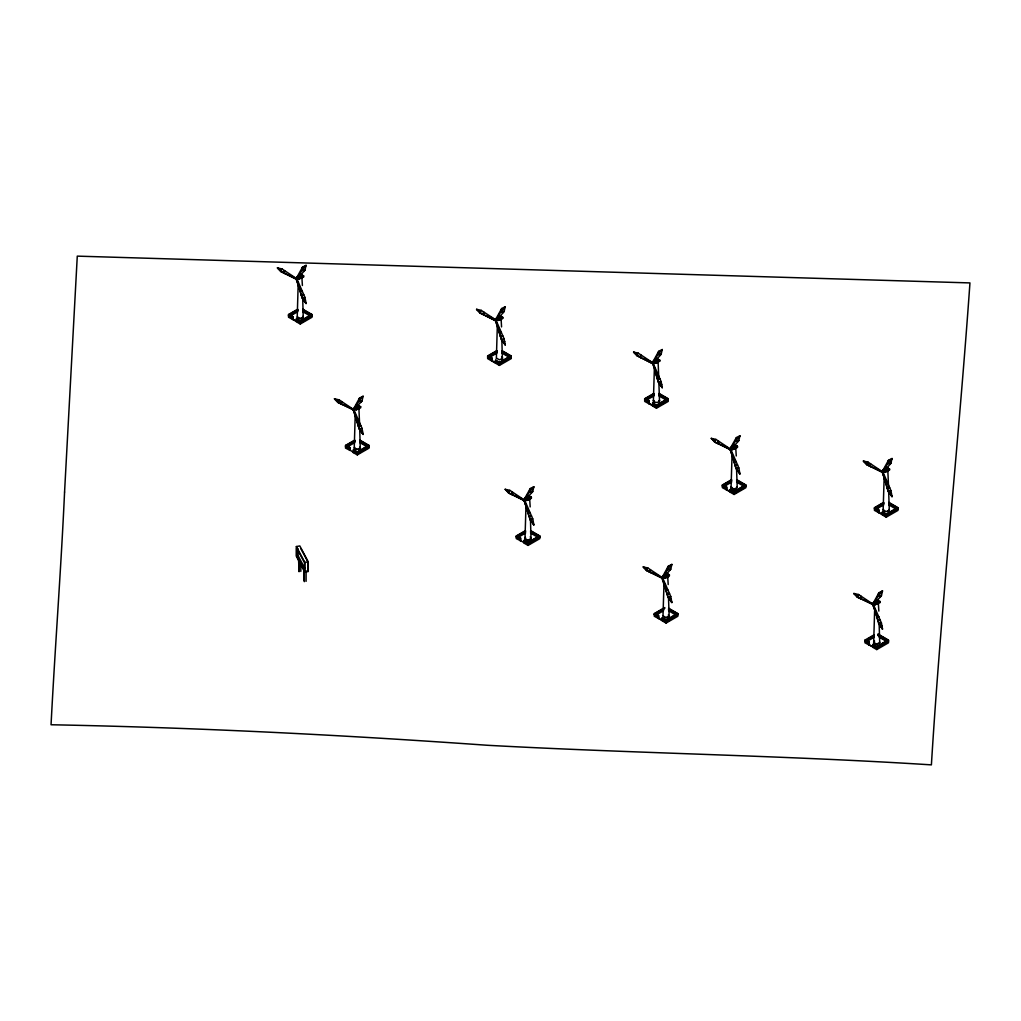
<?xml version="1.0" encoding="UTF-8"?>
<svg xmlns="http://www.w3.org/2000/svg" width="1021" height="1021" viewBox="0 0 1021 1021"><rect width="100%" height="100%" fill="white"/><g stroke="black" fill="none" stroke-linecap="round" stroke-linejoin="round"><path stroke-width="1.5" d="M298.145 285.51L297.213 317.212M355.18 416.402L354.236 448.104M497.304 326.911L496.359 358.613M525.943 506.914L524.998 538.616M654.333 369.704L653.389 400.832L655.661 402.542L658.609 402.083L659.515 400.832L658.851 381.867M663.956 584.561L663.012 615.689L665.284 617.399L668.245 616.939L669.138 615.689L668.474 596.711M732.019 455.966L731.074 487.094L733.346 488.804L735.669 488.625L737.2 487.094L736.588 469.698M874.614 611.081L873.67 642.783M884.109 478.67L883.165 509.798L885.437 511.508L887.76 511.33L889.291 509.798L888.627 490.833M301.884 268.281L301.769 270.361L304.143 271.088M358.907 399.16L358.805 401.253L361.179 401.98M501.043 309.669L500.928 311.762L503.302 312.49M529.669 489.672L529.567 491.752L531.928 492.479M658.06 352.462L657.958 354.542L660.319 355.27M667.683 567.319L667.581 569.399L669.955 570.126M735.745 438.724L735.643 440.804L738.004 441.531M878.341 593.839L878.239 595.919L880.6 596.647M887.836 461.428L887.734 463.508L890.095 464.236M296.664 278.35L304.947 297.43L306.045 303.531L302.318 298.362L296.754 279.588L304.947 270.182L306.045 265.358L302.497 267.145L302.318 269.48L296.843 279.397M353.24 410.123L361.983 401.074L363.08 396.25L359.532 398.037L359.341 400.372L353.789 409.472L354.287 410.187L354.287 409.179C354.504 406.69 353.062 409.983 354.491 408.655L354.963 407.379M501.656 308.546L501.464 310.882L495.912 319.981L504.106 338.832L505.204 344.932L501.464 339.763L495.912 320.977L504.106 311.584L505.204 306.759L501.656 308.546L495.53 319.701L481.223 310.371L476.577 309.312L479.806 312.809L495.632 320.785L496.614 319.165M530.295 488.536L530.103 490.871L524.552 499.971L532.745 518.834L533.843 524.934L530.103 519.753L524.411 500.89L532.745 491.586L533.843 486.749L530.295 488.536L523.799 500.048L529.018 512.504L530.001 512.516L528.099 512.427M653.019 363.425L661.123 354.364L662.221 349.539L658.685 351.326L658.494 353.662L652.93 362.761L661.123 381.624L662.221 387.712L658.494 382.543L653.07 363.502M664.135 578.001C663.484 576.559 666.522 579.583 669.368 575.997L669.368 574.887L665.756 576.508L663.739 575.346L662.463 577.49L670.759 596.481L671.856 602.569L668.117 597.4L662.565 578.626L670.759 569.22L671.856 564.396L668.308 566.183L668.117 568.518L663.114 577.656M736.371 437.588L736.179 439.923L730.628 449.023L738.821 467.886L739.919 473.974L736.179 468.805L730.628 450.031L738.821 440.625L739.919 435.801L736.371 437.588L729.875 449.087L735.094 461.556L736.077 461.569L734.176 461.479M883.305 471.996L882.667 471.421L890.912 490.591L892.009 496.678L888.27 491.509L882.718 472.736L890.912 463.33L892.009 458.506L888.461 460.292L888.27 462.628L882.667 471.83L883.216 472.442L882.833 471.166M875.546 600.833L872.61 603.883L872.968 605.083L881.417 595.741L882.514 590.917L878.966 592.703L878.775 595.039L873.223 604.138L881.417 623.001L882.514 629.089L878.775 623.92L873.159 603.832M300.314 291.036L302.216 291.125L301.221 291.1L296.001 278.644L299.855 274.177M301.463 294.507L301.374 295.324L303.709 294.584L302.548 294.52M358.499 425.387L358.409 426.204L360.745 425.476L359.583 425.412M499.473 332.438L501.375 332.514L500.379 332.501M500.622 335.896L500.532 336.713L502.868 335.986L501.707 335.922M657.639 378.689L657.55 379.506L659.885 378.765L658.736 378.714M666.126 590.074L668.028 590.164L667.032 590.138M667.275 593.546L667.185 594.362L669.521 593.622L668.359 593.558M735.324 464.951L735.248 465.767L737.583 465.027L736.422 464.976M887.415 487.655L887.338 488.472L889.674 487.732L888.512 487.681M876.771 616.595L878.673 616.684L876.771 616.595L878.966 623.218L882.514 629.089L881.659 626.907M496.487 320.339L496.015 318.578C498.159 316.676 500.009 321.117 502.715 317.25L502.715 318.361C499.869 321.947 496.831 318.922 497.482 320.364M525.126 500.341L524.552 499.626L525.088 500.418M873.121 604.011L873.363 604.636M353.075 409.715L354.019 409.957L361.983 428.322L363.08 434.423L359.341 429.254L353.789 410.468L354.338 409.51M353.917 410.2L353.138 409.549M496.155 320.632L496.64 320.173C495.517 317.901 495.925 322.93 495.415 319.688M524.373 500.839L524.118 499.805L524.615 500.749M652.215 362.889L655.252 359.456M652.853 362.902L652.789 363.68M661.914 577.554L662.425 578.537L662.348 577.529M730.691 449.802L731.317 448.219M730.755 449.763L730.742 448.461L731.125 449.738L730.079 449.674M882.335 472.455L882.106 471.472L885.82 467.324M872.496 604.266L873.312 604.802M297.622 316.331L297.622 318.105L297.315 317.11M356.214 406.843L357.873 407.57L357.873 406.447M354.657 447.224L354.351 448.564M359.698 428.565L360.26 448.002L357.299 449.304L354.351 448.002M501.822 339.074L502.383 358.511L499.422 359.813L496.474 358.154M525.407 537.161L525.407 539.496L525.1 538.501M530.461 519.076L531.022 539.075M653.389 400.832L653.797 400.513M663.012 615.689L663.127 616.71M731.074 487.094L731.483 486.775M885.143 469.098C884.965 470.694 888.64 469.634 886.79 468.703M883.165 509.798L883.573 509.479M874.563 640.958L873.772 643.243M879.183 624.814L879.694 642.668L876.733 643.983L873.772 642.668M353.406 410.314L359.341 429.254L361.983 428.322M495.53 320.824L501.464 339.763L504.106 338.832M503.43 341.997L504.604 341.601L503.43 341.997L505.204 344.932L503.927 341.652M529.593 516.945L530.103 519.753L532.745 518.834L531.52 518.936M657.409 375.281L656.426 375.843L658.392 375.307L657.409 375.281L652.508 362.595L658.494 382.543L661.123 381.624L659.898 381.726M660.459 384.777L661.621 384.394L660.459 384.777L662.221 387.712L660.957 384.432M670.759 596.481L668.117 597.4L661.812 577.682L665.666 573.215M886.062 481.376L882.476 472.634L888.27 491.509L890.912 490.591M353.304 410.085L356.112 406.167M524.284 499.754L525.049 500.698L523.901 499.907M652.674 362.544L653.427 362.481L653.185 363.412M872.968 603.922L873.721 604.853L872.827 604.024M296.371 278.299L302.497 267.145M353.406 409.191L359.532 398.037M652.547 362.481L658.685 351.326M662.182 577.337L668.308 566.183M882.335 471.447L888.461 460.292M872.84 603.858L878.966 592.703M283.493 272.684L284.617 270.667L284.68 272.109M340.529 403.576L341.652 401.559L341.703 403.001M482.652 314.085L483.775 312.069L483.877 314.94L482.639 314.226M511.291 494.075L512.414 492.058L512.516 494.943L511.279 494.228M639.669 356.865L640.792 354.849L640.907 357.72L639.657 357.005M717.367 443.127L718.49 441.11L718.542 442.552M649.305 571.722L650.428 569.705L650.53 572.577L649.292 571.862M869.458 465.831L870.581 463.815L870.632 465.257M859.963 598.242L861.086 596.226L861.188 599.097L859.95 598.383M296.154 278.325L282.064 268.97L280.647 271.407L296.473 279.384M353.177 409.204L339.1 399.862L337.683 402.3L353.177 409.817M481.223 310.371L479.806 312.809L495.287 320.505M523.939 499.716L509.849 490.361L508.445 492.811L523.939 500.532M652.33 362.506L638.24 353.151L636.836 355.602L652.93 363.77M730.015 448.768L715.925 439.413L714.521 441.863L730.015 449.585M661.953 577.363L647.876 568.008L646.459 570.458L661.953 578.18M882.106 471.472L868.029 462.117L866.612 464.568L882.106 472.289M339.1 399.862L334.454 398.803L337.683 402.3L353.138 409.408M715.925 439.413L711.28 438.366L714.521 441.863L729.875 449.087L732.95 445.718M872.61 603.883L858.521 594.528L853.875 593.482L857.117 596.979L872.636 604.036M304.5 267.566L306.045 265.358L302.318 269.48L304.947 270.182M498.235 316.676L495.53 319.701M503.659 308.955L505.204 306.759L501.464 310.882L504.106 311.584M527.64 495.568L524.169 499.69M532.286 488.957L533.843 486.749L530.103 490.871L532.745 491.586M738.362 438.009L739.919 435.801L736.179 439.923L738.821 440.625M670.312 566.604L671.856 564.396L668.117 568.518L670.759 569.22M890.465 460.713L892.009 458.506L888.27 462.628L890.912 463.33M880.957 593.124L882.514 590.917L878.775 595.039L881.417 595.741M297.622 317.531L300.276 318.412L303.224 317.11L302.726 299.255M525.407 538.935C526.925 540.977 533.128 539.318 530.231 536.791M363.08 396.25L359.341 400.372L361.983 401.074M662.221 349.539L658.494 353.662L661.123 354.364M354.274 409.395C352.245 409.676 355.755 407.685 355.767 410.097L360.592 407.851L360.592 406.741L357.771 405.107M496.921 319.062L497.304 319.879M731.623 448.117L732.593 449.648L737.43 447.402L737.43 446.292L734.61 444.671M883.714 470.821L884.314 471.562L883.714 471.217M498.631 317.059C497.227 318.973 502.46 317.837 499.716 316.893M655.648 359.839C654.206 361.511 659.119 360.987 657.014 359.737M654.767 363.004L653.032 362.302L654.104 360.502L656.12 361.664L659.732 360.03L659.732 361.14C654.716 365.237 653.631 360.413 654.499 363.157M528.533 496.729L528.533 495.619L531.354 497.24L531.354 498.35L526.517 500.596C526.874 498.299 525.113 501.592 524.641 498.58L527.589 496.321M730.742 449.393L730.717 447.632L731.789 446.764L733.805 447.925L737.43 446.292M882.808 470.336L884.556 471.026L884.556 471.97L882.808 471.268L883.892 469.634M873.312 603.679L874.384 601.867L876.401 603.041M882.067 471.664L882.833 472.098M304.769 300.251L304.181 300.94L305.445 300.2L304.769 300.251L306.045 303.531L303.097 298.63M532.566 521.642L531.967 522.344L533.243 521.603L532.566 521.642L533.843 524.934L530.295 519.051M738.642 470.694L738.043 471.396L739.319 470.655L738.642 470.694L739.919 473.974L736.958 469.086M670.58 599.289L669.993 599.991L671.256 599.238L670.58 599.289L671.856 602.569L668.308 596.698M890.733 493.398L890.146 494.1L891.41 493.36L890.733 493.398L892.009 496.678L888.461 490.807M880.638 626.511L881.914 625.758L881.238 625.809M300.736 275.325L300.736 274.228L303.556 275.849L303.556 276.959L298.732 279.205C299.089 276.908 297.328 280.188 296.856 277.176L297.456 276.831L296.754 278.784M296.856 277.176L297.519 278.197M298.668 276.295L300.276 277.214L301.871 276.295M300.736 274.394L303.556 276.027L298.323 278.031M302.88 309.261L312.03 314.545L312.03 317.212L300.276 324.014L296.269 321.704L296.588 318.846L296.588 321.513L288.509 317.212L288.509 314.545L297.66 309.261M289.134 316.65L289.134 314.545L297.8 309.554M295.043 311.52L288.509 315.298L292.823 317.429L289.134 315.298M297.8 310.295L288.509 315.68L292.823 317.799M289.134 315.68L297.8 310.678M290.372 315.936L297.8 311.647M288.509 314.545L292.823 316.676L292.823 319.343M296.588 319.599L300.276 322.087L312.03 315.298M296.588 319.969L300.276 322.47L312.03 315.68M296.588 318.846L300.276 320.977L311.405 314.545L306.453 318.156M312.03 314.545L300.276 321.334L296.269 319.024M301.501 321.015L303.977 319.586M308.929 318.08L300.276 323.07L296.588 320.951M496.015 318.578L497.75 319.279M496.015 319.522L496.678 319.599L496.614 318.233M497.827 317.697L499.422 318.616L501.03 317.697L501.553 326.911M497.482 319.433L502.715 317.416L499.894 315.617L499.894 316.727L502.715 318.361M354.287 408.311L355.627 408.77M355.704 407.188L357.299 408.106L358.894 407.188M357.771 405.286L360.592 406.907L355.359 408.923M358.894 408.119L357.299 409.217L357.299 408.106M506.85 358.843L510.564 355.946L499.422 362.366L495.747 360.247L495.427 363.093L487.655 358.613L487.655 355.946L496.819 350.662M488.293 358.052L488.293 355.946L496.959 350.943M490.271 355.193L487.655 356.699L491.663 359.009L489.531 357.401L496.959 353.049M492.888 353.674L495.504 352.168M496.959 351.696L487.655 357.069L491.982 359.201M488.293 357.069L496.959 352.079M487.655 355.946L491.982 358.077L491.982 360.745M354.836 441.57L346.17 446.56L346.17 445.437L349.858 447.568L349.858 450.235L345.532 448.104L345.532 445.437L354.683 440.153M346.17 445.437L354.836 440.434M346.846 445.437L354.683 440.906M354.836 441.187L346.17 446.19L349.539 448.5L345.532 446.19M347.408 446.828L354.836 442.54M495.747 361.37L499.422 363.872L511.189 357.069M345.532 445.437L349.858 447.568M349.858 448.691L345.532 446.56M495.427 363.093L499.422 365.403L511.189 358.613L511.189 355.946L499.422 362.736L495.427 360.426M499.422 363.119L504.374 360.273M503.136 362.327L505.612 360.898M359.915 440.153L369.066 445.437L369.066 448.104L357.299 454.894L353.304 452.584L353.623 449.738L357.299 451.856L368.428 445.437L368.428 447.543L363.489 450.401M353.623 450.491L357.299 452.979L369.066 446.19L363.846 443.165M353.623 450.861L357.299 453.362L369.066 446.56L359.775 441.187M353.304 452.584L353.623 449.738M369.066 445.437L357.299 452.226L353.304 449.916M358.537 451.895L368.428 446.19M361.013 451.818L357.299 453.962L353.623 451.844M653.032 361.37L654.767 362.059M654.857 360.477L656.452 361.396L658.047 360.477L658.736 377.298M654.499 362.213L659.732 360.209L656.924 358.409M656.452 362.34L658.047 361.408M658.047 361.587L656.452 362.519L656.452 361.396M659.068 393.442L668.219 398.726L668.219 401.406L656.452 408.196L652.445 405.886L652.764 403.027L652.764 405.707L644.685 401.406L644.685 398.726L653.836 393.442M653.976 394.859L645.323 399.862L645.323 398.726L653.976 393.736M645.987 398.726L653.836 394.195M645.323 399.479L653.976 394.489M646.561 400.117L653.976 395.842M644.685 398.726L648.999 400.857L648.999 403.525M648.999 401.993L644.685 399.862M652.764 403.78L656.452 406.281L668.219 399.479L659.068 394.195M652.764 404.163L656.452 406.652L668.219 399.862M652.764 403.027L656.452 405.158L667.581 398.726L667.581 400.832M668.219 398.726L656.452 405.528L652.445 403.218M660.153 403.767L662.629 402.338M658.928 405.835L656.452 407.264L653.989 405.848M662.629 403.691L666.343 401.547M524.641 498.58L526.389 499.282M524.641 499.511L525.241 498.235M526.466 497.686L528.061 498.618L529.657 497.686L528.061 496.768M528.533 495.798L531.354 497.418L526.121 499.435M528.061 499.55L529.657 498.631M530.18 506.914L529.657 498.81L528.061 499.728L528.061 498.618M516.932 538.041L516.932 535.948L520.621 538.067L520.621 540.747L516.294 538.616L516.294 535.948L525.445 530.665M516.932 535.948L525.585 530.946M520.212 534.43L522.829 532.924M525.585 531.699L516.932 536.689L520.302 539.011L516.294 536.689M516.932 537.072L525.585 532.069M518.17 537.327L525.585 533.051M516.294 535.948L520.621 538.067M520.621 539.203L516.294 537.072M530.678 530.665L539.828 535.948L539.828 538.616L528.061 545.405L524.054 543.095L524.373 540.237L528.061 542.368L539.19 535.948L534.251 539.547M524.373 540.99L528.061 543.491L539.828 536.689L533.294 532.924M539.828 535.948L528.061 542.738L524.054 540.428M539.828 537.072L528.061 543.861L524.054 541.551L524.373 540.237M528.061 544.474L531.775 542.33M730.717 447.632L732.465 448.321L732.197 449.419M730.717 448.564L732.465 449.266M732.465 448.321L737.43 446.471L734.61 444.837M732.542 446.739L734.137 447.657L735.733 446.739M734.137 448.602L735.733 447.67L736.256 455.966M735.733 447.849L734.137 448.781L734.137 447.657M736.754 479.717L745.904 484.988L745.904 487.668L734.137 494.458L730.13 492.148L730.449 489.289L730.449 491.969L722.37 487.668L722.37 484.988L731.521 479.717M723.008 487.094L723.008 484.988L731.661 479.998M726.288 483.482L728.905 481.976M731.661 480.751L723.008 485.741L726.378 488.051L722.37 485.741M723.008 486.124L731.661 481.121M724.246 486.379L731.661 482.103M722.37 484.988L726.697 487.119L726.697 489.786M726.697 488.255L722.37 486.124M730.449 490.042L734.137 492.543L745.904 485.741M730.449 490.425L734.137 492.913L745.904 486.124M730.449 489.289L734.137 491.42L745.266 484.988L745.266 485.741L736.613 480.751M745.904 484.988L734.137 491.79L730.13 489.48M736.613 490.744L741.552 487.885M737.851 491.382L734.137 493.526L730.449 491.395M740.327 489.952L742.79 488.523M662.667 576.227L663.063 578.333L663.267 575.87M663.778 577.414L669.368 575.065L666.547 573.432M666.075 577.184L667.67 576.265L668.206 584.561M666.075 577.363L667.67 576.444A1.595 0.919 0 0 1 666.075 577.363L666.075 576.252L667.67 575.334C664.99 572.513 668.832 576.763 665.284 575.614M886.7 467.376L889.521 468.996L889.521 470.107L884.697 472.353L884.556 471.026M884.633 469.443L886.228 470.362L887.823 469.443M884.288 471.179L889.521 469.175L886.7 467.541M668.117 597.4L669.534 596.583M887.823 470.375L886.228 471.485L886.228 470.362M658.634 618.216L662.399 620.551L654.308 616.25L654.308 613.583L664.773 607.546M654.946 615.689L654.946 613.583L663.612 608.593M658.239 612.077L664.773 608.299M663.612 609.333L654.946 614.336L658.315 616.646L654.308 614.336M654.946 614.719L663.612 609.716M656.184 614.974L663.612 610.686M654.308 613.583L658.634 615.714L658.634 618.381M658.634 616.837L654.308 614.719M668.691 608.299L677.842 613.583L677.842 616.25L666.075 623.052L662.08 620.742L662.08 618.062L666.075 620.015L677.204 613.583L677.204 614.336L668.551 609.333M677.842 613.583L666.075 620.385L662.08 618.062M667.313 620.053L669.789 618.624M672.265 617.195L675.979 615.05L668.551 610.686M677.842 614.719L666.075 621.508L662.08 619.198L662.399 617.884M671.027 619.262L666.075 622.121L662.399 619.989M888.844 502.409L897.995 507.692L897.995 510.372L886.228 517.162L882.233 514.852L882.54 511.993L882.54 514.661L874.461 510.372L874.461 507.692L883.612 502.409M883.752 502.702L875.099 507.692L878.787 509.824L878.787 512.491M875.776 507.692L879.694 505.433M883.752 503.455L875.099 508.445L878.468 510.755L874.461 508.445M875.099 508.828L883.752 503.825M876.337 509.083L883.752 504.808M874.461 507.692L878.787 509.824M878.787 510.959L874.461 508.828M882.54 512.746L886.228 515.248L897.995 508.445M882.54 513.129L886.228 515.618L897.995 508.828M882.54 511.993L886.228 514.125L897.357 507.692L888.704 502.702M897.995 507.692L886.228 514.495L882.233 512.185M887.466 514.163L897.357 508.445L888.704 503.455M874.793 603.59L875.188 604.764L880.025 602.518L880.025 601.407L874.793 603.59L875.188 604.764M875.137 601.854L876.733 602.773L878.328 601.854M874.793 604.534L873.989 603.756M876.733 602.773L876.733 603.896L878.328 602.786M878.034 634.067L888.5 640.103L888.5 642.783L876.733 649.573L872.725 647.263L873.044 644.404L873.044 647.072L864.966 642.783L864.966 640.103L874.116 634.82M874.257 635.866L865.604 640.856L874.257 635.113M874.116 635.573L864.966 640.856L869.292 643.37L864.966 641.239M866.842 640.524L874.257 636.236M866.842 641.494L874.257 637.219M864.966 640.103L869.292 642.235L869.292 644.902M868.973 643.166L866.829 641.571M873.044 645.54L876.733 648.029L888.5 641.239M873.044 644.404L876.733 646.535L887.862 640.103L887.862 642.209M888.5 640.103L876.733 646.906L872.725 644.596M882.923 643.715L887.862 640.856L877.971 635.151M888.5 640.856L876.733 647.659L872.725 645.336L875.508 646.574M879.209 647.212L881.685 645.783M303.556 275.849L299.944 277.648M360.592 406.741L356.98 408.54M525.713 497.712L527.729 498.873L531.354 497.24M889.521 468.996L885.896 470.796M298.106 317.901L300.276 318.986L302.433 317.901M358.09 449.253L359.469 448.793M526.53 539.573L528.852 540.326L530.231 539.292M731.968 488.344L734.137 489.429L736.307 488.344M887.019 511.508L888.398 511.049M663.918 616.939L666.075 618.024L668.245 616.939M874.563 643.46L876.733 644.545L878.264 643.74M296.358 546.554L299.817 545.941L308.265 561.818L308.265 571.518L304.807 572.13L296.358 556.254L296.358 546.554L304.807 562.431L304.807 572.13M296.626 556.011L304.539 570.854L304.539 562.673L296.626 547.818L296.626 556.011L298.119 555.743L304.654 568.033M304.807 562.431L308.265 561.818M303.722 297.545L304.947 297.43L302.318 298.362L296.307 279.333M737.596 467.988L738.821 467.886L736.179 468.805L730.372 449.967M358.256 421.992L359.252 422.005L357.363 422.541L358.256 421.992L353.534 410.404M530.346 515.924L531.507 515.988L529.197 516.715L524.296 500.915M653.185 362.429L652.993 362.991M495.581 319.828L487.196 315.451M282.064 268.97L277.418 267.91L280.647 271.407L296.001 278.644L289.364 274.815M638.24 353.151L633.594 352.105L636.836 355.602L652.585 363.604M868.029 462.117L863.383 461.071L866.612 464.568L881.965 471.791L875.329 467.963M509.849 490.361L505.204 489.314L508.445 492.811L523.799 500.048L515.835 495.44M647.876 568.008L643.23 566.949L646.459 570.458L661.812 577.682L653.848 573.087M300.557 275.491L301.067 276.576L299.14 276.117M884.071 511.049L885.437 511.508M355.142 448.793L356.508 449.253M528.355 496.882L528.865 497.98L526.938 497.521M495.657 320.913L499.818 331.059M662.31 578.55L666.471 588.696M734.699 445.998L734.699 447.134L733.014 446.573M858.521 596.162L858.521 594.528L857.117 596.979L872.598 604.483M865.706 462.411L863.383 461.071L868.029 465.385L868.029 463.751M869.445 465.972L870.683 466.686M656.924 359.52L659.732 361.14M654.104 360.668L656.12 361.664M637.078 354.108L633.594 352.105L638.24 356.418M644.213 358.231L652.815 362.761M892.762 505.433L896.693 507.692M888.704 503.825L897.357 508.828M888.704 504.808L896.119 509.083M882.54 514.099L885.003 515.516M878.787 512.325L882.54 514.495M658.928 393.736L667.581 398.726M658.928 394.489L667.581 399.479M658.928 394.859L667.581 399.862M658.928 395.842L666.343 400.117M735.541 446.317L737.43 447.402M731.789 446.93L733.805 447.925M645.323 398.726L648.999 400.857M646.548 400.194L648.999 401.61L644.685 399.479M714.764 440.37L711.28 438.366L715.925 442.68M723.238 445.258L729.875 449.087M499.422 316.765L501.03 317.697M648.999 403.359L652.764 405.528M717.355 443.267L718.593 443.982M478.9 310.652L476.577 309.312L481.223 313.638M736.613 479.998L745.266 484.988M738.055 481.223L741.986 483.482M736.613 481.121L745.266 486.124M736.613 482.103L744.028 486.379M502.038 350.662L511.189 355.946M501.898 350.943L510.564 355.946M503.353 352.168L505.969 353.674M508.573 355.193L511.189 356.699L499.422 363.489L495.427 361.179L495.747 360.247M501.898 351.696L510.564 356.699M501.898 352.079L510.564 357.069M501.898 353.049L510.564 358.052M723.008 484.988L726.697 487.119M726.697 489.621L730.449 491.79M488.293 355.946L491.982 358.077M491.982 360.579L495.747 362.749M877.205 599.786L880.025 601.586M878.137 601.433L880.025 602.518M875.061 603.437L873.312 602.747M856.198 594.822L853.875 593.482L858.521 597.796M864.506 599.608L872.47 604.202M301.68 275.874L303.556 276.959M279.741 269.25L277.418 267.91L282.064 272.237M283.481 272.824L284.731 273.539M877.971 634.398L887.862 640.103M881.965 637.091L884.582 638.597M877.971 635.521L887.862 641.239M879.209 637.219L886.624 641.494M302.739 309.554L311.405 314.545M304.194 310.767L308.112 313.039M302.739 310.295L311.405 315.298M302.739 310.678L311.405 315.68M302.739 311.647L310.167 315.936M865.604 640.103L869.292 642.235M869.292 644.736L873.044 646.906M289.134 314.545L292.823 316.676M292.823 319.177L296.588 321.347M669.368 574.887L666.547 573.266L666.547 574.364M663.739 575.525L665.756 576.508M525.713 497.878L527.729 498.873M663.331 577.235L664.403 577.848M645.553 568.301L643.23 566.949L647.876 571.275M507.526 490.654L505.204 489.314L509.849 493.628M336.777 400.143L334.454 398.803L339.1 403.129L339.1 401.483M345.072 404.941L353.036 409.536M340.516 403.716L341.754 404.431M668.551 608.593L677.204 613.583M668.691 609.052L677.842 614.336L666.075 621.125L662.08 618.815L664.85 620.053M668.551 609.716L675.979 614.004M530.537 530.946L539.19 535.948M530.537 531.699L539.19 536.689M530.537 532.069L539.19 537.072M530.537 533.051L537.952 537.327M359.775 440.434L368.428 445.437M359.775 441.57L368.428 446.56M359.775 442.54L367.203 446.828M654.946 613.583L658.634 615.714M656.171 616.403L658.634 617.82M520.621 540.568L524.373 542.917M349.858 450.07L353.623 452.405M874.525 603.194L874.435 603.934M296.869 278.018L297.251 279.295L297.085 278.312M877.537 601.216L877.294 602.25L875.648 601.854M501.592 356.801L502.485 358.052M669.138 616.25L668.245 615.012M889.291 510.372L888.883 509.479M737.2 487.668L736.792 486.775M659.515 400.832L659.107 400.513M303.224 317.671L302.918 316.331M360.362 447.543L359.954 447.224M658.685 381.841L659.86 383.794M501.656 339.049L502.843 341.014M359.532 428.539L360.719 430.505M300.799 548.558L307.27 560.708M876.018 612.345L872.968 605.083L876.299 615.153M879.796 642.209L879.387 643.09M887.823 470.553L888.525 486.264M878.851 611.081L878.328 602.964A1.595 0.919 0 0 1 876.733 603.896M358.894 408.298L359.596 424.009M302.395 285.51L301.871 277.227M886.228 514.125L886.228 517.162M885.296 471.077L885.296 472.008M884.697 471.421L884.697 472.353M883.407 469.992L883.484 471.345M883.216 470.566L883.216 471.498M883.267 509.339L883.267 510.832M878.468 510.015L878.468 512.682M876.733 646.535L876.733 649.573M875.788 603.488L875.788 604.419M873.912 602.403L873.912 603.334M868.973 642.413L868.973 645.093M734.137 491.42L734.137 494.458M733.193 448.372L733.193 449.304M732.593 448.717L732.593 449.648M731.317 447.287L731.393 448.64M731.125 447.862L731.125 448.793M731.176 486.634L731.176 488.127M726.378 487.311L726.378 489.978M666.075 620.015L666.075 623.052M665.143 576.954L665.143 577.899M664.543 577.312L664.543 578.243M659.413 400.372L659.413 401.866M658.315 615.893L658.315 618.573M656.452 405.158L656.452 408.196M655.508 362.11L655.508 363.042M654.908 362.455L654.908 363.387M654.282 402.083L653.797 401.725M653.631 361.026L653.708 362.378M653.44 361.6L653.44 362.532M653.491 400.372L653.491 401.866M648.68 401.049L648.68 403.716M528.061 542.368L528.061 545.405M527.117 499.32L527.117 500.252M525.049 498.81L525.049 499.741M520.302 538.258L520.302 540.926M502.383 357.592L502.383 359.073M502.077 358.933L501.592 359.303M499.422 318.616L499.422 319.726M499.422 362.366L499.422 365.403M498.49 319.318L498.49 320.249M497.891 319.662L497.891 320.607M496.41 318.82L496.41 319.752M491.663 358.256L491.663 360.924M360.26 447.083L360.26 448.564M357.299 451.856L357.299 454.894M356.367 408.808L356.367 409.74M354.555 408.145L354.555 409.089M349.539 447.747L349.539 450.414M307.985 562.061L307.985 570.241M306.083 570.701L306.083 581.345M304.335 569.488L304.335 581.651M303.799 568.48L303.799 580.643M300.825 563.834L300.825 571.415M300.276 277.214L300.276 278.325M300.276 320.977L300.276 324.014M299.332 277.916L299.332 278.861M299.076 559.597L299.076 571.722L298.528 558.589M298.119 548.915L298.119 555.743M297.251 277.418L297.251 278.35M292.504 316.855L292.504 319.522M665.284 577.248A1.595 0.919 0 0 1 664.697 576.903M358.69 407.838A1.595 0.919 0 0 1 358.282 409.025A1.595 0.919 0 0 1 356.176 408.949M529.657 498.81A1.595 0.919 0 0 1 528.47 499.69A1.595 0.919 0 0 1 526.683 499.269M301.808 277.163A1.595 0.919 0 0 1 301.246 278.133A1.595 0.919 0 0 1 299.472 278.21M887.772 470.324A1.595 0.919 0 0 1 887.032 471.357A1.595 0.919 0 0 1 885.105 471.204M735.682 447.619A1.595 0.919 0 0 1 733.729 448.742M657.575 360.936A1.595 0.919 0 0 1 657.422 362.327A1.595 0.919 0 0 1 655.061 362.059M500.813 318.348A1.595 0.919 0 0 1 500.558 319.458A1.595 0.919 0 0 1 498.631 319.599M64.565 492.071C61.018 569.68 55.045 647.161 51.05 724.757C196.619 727.552 342.061 734.954 487.272 745.266C635.253 753.37 783.477 755.425 931.394 764.869C941.285 603.96 958.604 443.688 969.95 282.919L77.277 256.131L64.565 492.071M886.279 484.184L888.168 484.273L886.279 484.184M877.92 620.066L877.843 620.883L880.179 620.143L877.92 620.066M361.306 431.487L362.481 431.092L361.804 431.143L363.08 434.423L361.306 431.487M878.966 623.218L878.775 623.92L881.417 623.001L878.966 623.218"/></g></svg>
